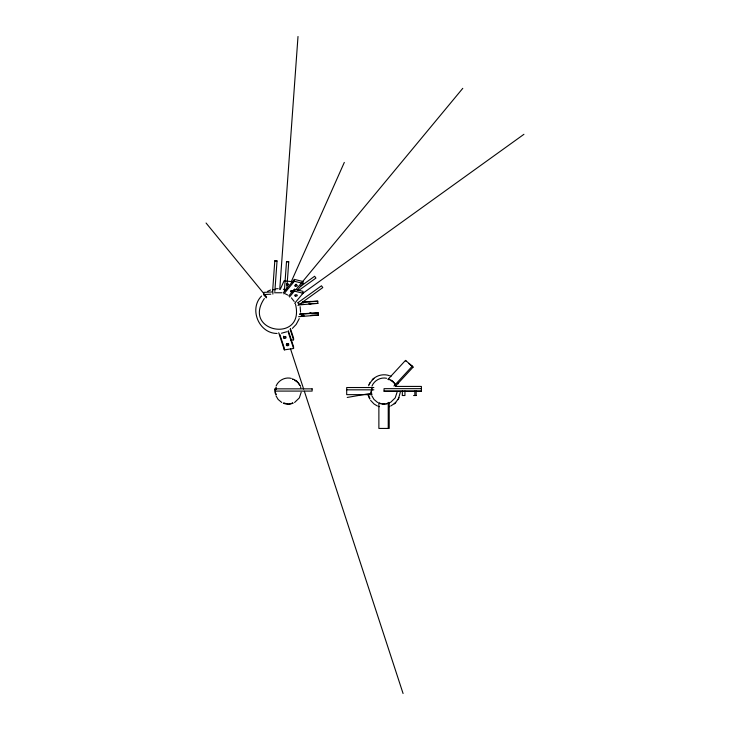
<?xml version="1.0" encoding="UTF-8"?>
<svg xmlns="http://www.w3.org/2000/svg" width="730" height="730" viewBox="0 0 730 730"><rect width="100%" height="100%" fill="white"/><g stroke="black" fill="none" stroke-linecap="round" stroke-linejoin="round"><path stroke-width="1.09" d="M300.559 312.175L300.158 306.7M272.609 291.279L274.809 260.793L277.044 260.948L274.845 291.443M279.736 289.518L298.004 36.5M284.381 290.996L286.507 261.632L288.742 261.796L286.78 288.898M301.189 392.293L299.309 397.941L294.601 402.476M397.056 392.293L395.176 397.941L390.468 402.476M400.341 392.101L398.562 398.48M275.21 389.473L275.484 388.579A13.003 6.223 0 0 1 276.186 387.53L276.15 389.464M368.632 385.741L369.526 383.706M299.282 318.627L296.179 324.421L292.392 328.4M276.095 386.088C278.395 380.23 285.284 376.762 291.352 378.414M371.971 386.088C374.189 380.449 380.668 376.981 386.59 378.268M280.366 289.153L284.07 280.822L293.341 281.789M291.133 281.962L344.314 162.407M369.709 383.35L372.93 379.18M395.158 403.006L398.379 398.826M369.097 384.518L370.128 382.547M397.959 399.638L398.991 397.668M283.213 292.867L294.373 279.398L303.023 281.515L303.023 283.395L297.438 290.138M283.906 293.907L294.373 281.278L294.373 279.398M288.797 295.969L294.373 289.235L303.023 291.352L303.023 293.232L294.646 303.342M289.491 297.01L294.373 291.115L294.373 289.235M295.623 290.029L462.784 88.33M261.577 296.024C248.684 308.872 258.885 333.491 277.081 333.455M264.342 298.534C241.448 332.561 305.523 343.684 295.431 303.926M387.895 379.454L405.488 360.419L412.322 366.15L413.08 367.135L395.487 386.17M393.963 386.015L412.322 366.15M373.267 378.87C377.519 374.974 383.953 373.76 389.382 375.658M390.732 405.99L394.82 403.307M372.282 379.764L373.888 378.304M394.2 403.873L395.806 402.422M300.413 286.479L314.621 276.259L315.926 278.084L298.47 290.64M302.202 293.798L523.939 134.302M297.575 302.959L321.465 285.777L322.779 287.602L297.968 305.441M267.618 291.316L270.629 289.974M286.753 331.776L281.47 333.236M388.771 406.482L388.944 406.427A15.394 4.006 90 0 0 389.4 406.482M379.116 406.437L378.724 406.482A16.27 15.713 90 0 0 379.272 406.71M272.71 289.865L274.991 289.409M311.61 315.451L310.56 315.543M386.553 403.909L389.209 403.079L387.858 403.243A13.003 12.072 -90 0 1 385.148 403.982L384.263 404.073L385.093 404.082M274.535 292.757L281.826 292.757M347.243 397.439L371.78 393.205M290.504 340.317L293.588 339.851L293.588 338.2L290.43 328.555M278.714 332.716L284.326 349.88L293.588 348.493L293.588 346.841L288.323 330.754M302.567 301.873L317.769 301.171L317.869 303.406L299.2 304.903M302.402 302.402L317.769 301.171M299.373 304.373L303.762 304.018M309.255 303.58L317.869 303.406M299.784 313.845L318.28 312.878L318.38 315.114L298.616 316.692M299.61 314.365L318.28 312.878M300.979 315.99L304.273 315.725M275.986 288.779L278.176 288.669M309.182 303.78L309.794 303.744M272.874 294.099L272.874 291.927L263.585 292.392L263.585 294.564L270.812 294.199M309.921 303.835L311.135 303.726L309.173 303.863M301.308 304.401C297.794 304.711 305.003 304.182 301.435 304.501M301.809 316.108C299.774 316.3 305.222 315.935 301.946 316.2M309.693 301.508C313.517 301.444 306.098 301.645 309.821 301.599M310.204 313.216C313.991 313.152 306.6 313.371 310.332 313.307M310.569 315.433L311.637 315.433M311.956 315.114L318.38 315.114M395.359 386.425L421.392 386.425L421.392 391.28L384.044 391.28L384.044 388.661L421.392 388.661M373.86 387.53L346.695 387.53L346.695 394.647L371.597 394.647M346.695 389.829L373.86 389.829M384.044 391.088L421.392 391.088M402.376 395.523L404.931 395.523L404.958 391.079M413.582 395.523L416.137 395.523M274.809 260.802L277.044 260.966M286.507 261.65L288.742 261.815M382.137 403.836L384.327 404.091L381.927 403.973A13.003 12.072 -90 0 1 379.262 403.243L380.686 403.416M294.373 281.278L303.023 283.395M294.373 291.115L303.023 293.232M284.536 290.12L285.795 290.54M285.33 293.825L287.784 295.057M377.465 406.035L374.061 404.009L370.594 400.35M377.62 402.476L373.961 399.401L371.844 395.788M281.753 402.476L278.094 399.401L275.976 395.788M408.809 363.558L413.08 367.135M392.567 381.179L393.224 381.799M296.699 381.179L297.356 381.799M291.38 297.867L294.199 301.472M388.634 379.235L388.351 378.97A13.003 11.434 -37.4 0 1 395.185 384.692L395.943 385.677M292.885 379.381L292.484 378.97A13.003 11.434 -37.4 0 1 299.318 384.692L300.076 385.677M206.061 223.015L266.642 296.982M263.585 294.564L266.286 297.867M388.734 379.345L389.108 379.956M405.488 360.419L406.245 361.414M398.516 383.688L398.242 383.104A15.394 3.404 -48.4 0 1 398.516 383.642M371.351 393.607L371.068 392.649M275.484 393.607L275.201 392.649M298.305 302.439L299.108 304.62M300.486 386.69L300.851 387.913M290.084 329.13L293.588 339.851M287.976 331.329L293.588 348.493M290.558 348.995L303.653 389.081M304.355 391.243L403.07 693.5M279.763 334.285L284.326 348.228L284.326 349.88M372.054 389.829L372.054 387.53A13.003 6.223 0 0 0 371.67 388.031M276.123 393.881L276.186 394.647A13.003 6.223 0 0 1 275.456 390.952M416.164 391.079L416.164 395.523M414.859 391.079L414.859 395.523M402.339 391.079L402.339 395.523M389.209 402.403L389.209 428.437L378.879 428.437L378.879 402.403M388.241 402.403L388.241 428.437M368.121 394.492A16.27 14.016 -9.8 0 0 369.845 399A15.394 7.82 -9.8 0 1 369.608 397.64A16.27 14.016 -9.8 0 1 368.258 394.684M389.656 406.427A16.27 15.713 90 0 1 388.643 406.756M391.015 376.37A16.27 15.795 -25.3 0 0 390.295 376.06A15.394 3.404 -48.4 0 1 390.486 376.324M371.588 391.727A13.003 6.223 0 0 1 371.196 390.906M390.888 380.604A13.003 11.434 -37.4 0 1 395.861 385.504M371.953 394.529A13.003 6.223 0 0 1 371.935 389.966M275.593 391.517A13.003 6.223 0 0 1 275.329 390.906M294.528 380.385A13.003 11.434 -37.4 0 1 299.993 385.504M288.697 343.62A1.296 0.876 0 0 1 286.479 343.711M285.768 336.421A1.296 0.876 0 0 1 283.578 336.22M286.525 283.906A1.296 0.63 0 0 1 288.277 283.979A1.296 0.63 0 0 1 288.268 284.837A1.296 0.63 0 0 1 286.516 284.892M283.413 289.436A1.296 0.63 0 0 1 285.092 289.098M296.581 284.326A1.296 0.703 0 0 1 295.486 284.335M292.374 403.079L292.036 403.225A13.003 12.072 90 0 1 289.281 403.982C286.598 404.63 295.832 403.033 292.374 403.079M283.979 403.079L283.395 403.243A13.003 12.072 -90 0 0 285.977 403.964L288.396 404.091L284.007 403.088M300.532 313.964L303.06 313.854L300.532 313.964M312.13 388.853L274.781 388.853L274.781 391.088L312.13 391.088L312.13 388.853M286.826 345.591A1.296 0.876 0 0 0 288.834 344.925A1.296 0.876 0 0 0 286.972 344.085A1.296 0.876 0 0 0 286.826 345.591M284.043 338.245A1.296 0.876 0 0 0 286.05 337.579A1.296 0.876 0 0 0 284.189 336.74A1.296 0.876 0 0 0 284.043 338.245M295.321 296.015A1.296 0.703 0 0 0 297.302 295.44A1.296 0.703 0 0 0 295.413 294.792A1.296 0.703 0 0 0 295.321 296.015M295.321 286.169A1.296 0.703 0 0 0 297.302 285.603A1.296 0.703 0 0 0 295.413 284.955A1.296 0.703 0 0 0 295.321 286.169M291.06 291.817A1.296 0.703 0 0 0 293.04 291.243A1.296 0.703 0 0 0 291.142 290.595A1.296 0.703 0 0 0 291.06 291.817"/></g></svg>
